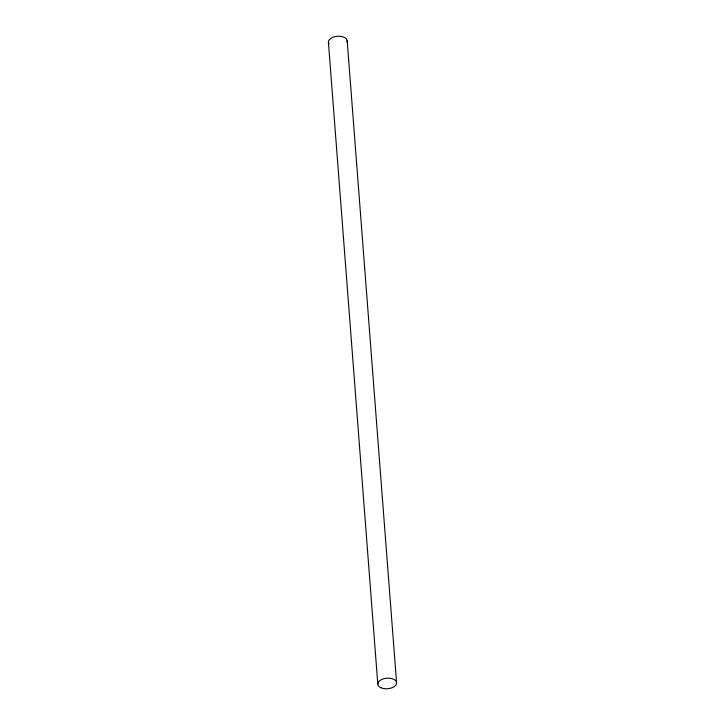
<?xml version="1.0" encoding="UTF-8"?>
<svg xmlns="http://www.w3.org/2000/svg" width="725" height="725" viewBox="0 0 725 725"><rect width="100%" height="100%" fill="white"/><g stroke="black" fill="none" stroke-linecap="round" stroke-linejoin="round"><path stroke-width="1.09" d="M347.184 40.709L396.575 682.642M328.425 42.358L377.816 684.291M328.896 43.69A9.416 5.283 -4.4 0 1 337.216 36.286A9.416 5.283 -4.4 0 1 347.012 42.095M380.978 687.762A9.416 5.283 -4.4 0 0 396.412 684.028A9.416 5.283 -4.4 0 0 384.205 678.609A9.416 5.283 -4.4 0 0 380.978 687.762"/></g></svg>
